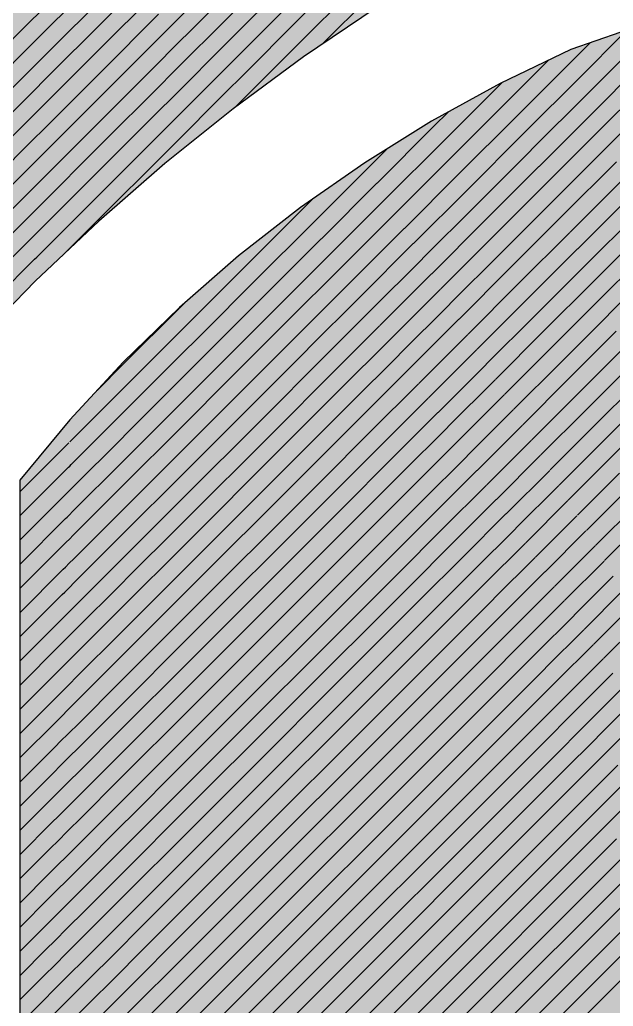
# Model space of a CAD drawing. Extents: x -15895 to 12929, y -2522 to 15173.
# Drawn here: x -8914.06 to -8905.39, y 11135.87 to 11150.28 of the extents above; entities that cross this region are included whole.
import ezdxf

# ---------------------------------------------------------------- set-up
doc = ezdxf.new("R2010")
doc.units = 0
doc.layers.add('MTH-CARIMBO-TXT1', color=1, linetype='Continuous')

msp = doc.modelspace()

# ---------------------------------------------------------------- linework, layer by layer
at = {"layer": 'MTH-CARIMBO-TXT1', "linetype": 'Continuous'}
for p, q in [((-8912.863, 11150.239), (-8912.062, 11151.04)), ((-8911.826, 11150.215), (-8910.951, 11151.091)), ((-8910.826, 11150.155), (-8909.864, 11151.116)), ((-8909.907, 11150.013), (-8908.879, 11151.041)), ((-8913.593, 11150.216), (-8912.852, 11150.957)), ((-8911.848, 11149.84), (-8910.95, 11150.738)), ((-8910.866, 11149.761), (-8909.879, 11150.749)), ((-8913.932, 11150.231), (-8913.569, 11150.594)), ((-8913.618, 11149.838), (-8912.858, 11150.598)), ((-8912.869, 11149.88), (-8912.048, 11150.7)), ((-8909.644, 11149.923), (-8908.867, 11150.7)), ((-8912.874, 11149.52), (-8912.034, 11150.361)), ((-8911.87, 11149.465), (-8910.95, 11150.385)), ((-8910.907, 11149.367), (-8909.893, 11150.381)), ((-8914.641, 11149.522), (-8913.932, 11150.231)), ((-8913.923, 11149.886), (-8913.593, 11150.216)), ((-8913.642, 11149.46), (-8912.863, 11150.239)), ((-8912.02, 11150.021), (-8911.826, 11150.215)), ((-8910.949, 11150.032), (-8910.826, 11150.155)), ((-8912.88, 11149.161), (-8912.02, 11150.021)), ((-8911.891, 11149.089), (-8910.949, 11150.032)), ((-8910.924, 11148.996), (-8909.907, 11150.013)), ((-8905.86, 11149.464), (-8905.268, 11150.056)), ((-8914.649, 11149.16), (-8913.923, 11149.886)), ((-8913.667, 11149.082), (-8912.869, 11149.88)), ((-8905.962, 11149.716), (-8905.732, 11149.946)), ((-8913.914, 11149.541), (-8913.618, 11149.838)), ((-8912.006, 11149.682), (-8911.848, 11149.84)), ((-8910.948, 11149.679), (-8910.866, 11149.761)), ((-8905.758, 11149.213), (-8905.173, 11149.797)), ((-8912.885, 11148.802), (-8912.006, 11149.682)), ((-8911.913, 11148.714), (-8910.948, 11149.679)), ((-8906.93, 11149.101), (-8906.34, 11149.691)), ((-8906.817, 11148.86), (-8905.962, 11149.716)), ((-8914.657, 11148.799), (-8913.914, 11149.541)), ((-8913.906, 11149.196), (-8913.642, 11149.46)), ((-8913.691, 11148.704), (-8912.874, 11149.52)), ((-8911.992, 11149.342), (-8911.87, 11149.465)), ((-8906.704, 11148.62), (-8905.86, 11149.464)), ((-8905.656, 11148.961), (-8905.079, 11149.538)), ((-8912.891, 11148.443), (-8911.992, 11149.342)), ((-8911.935, 11148.339), (-8910.948, 11149.326)), ((-8910.948, 11149.326), (-8910.907, 11149.367)), ((-8907.89, 11148.495), (-8907.043, 11149.341)), ((-8907.043, 11149.341), (-8907.023, 11149.362)), ((-8914.665, 11148.437), (-8913.906, 11149.196)), ((-8913.716, 11148.326), (-8912.88, 11149.161)), ((-8906.591, 11148.379), (-8905.758, 11149.213)), ((-8905.553, 11148.71), (-8904.984, 11149.279)), ((-8913.897, 11148.852), (-8913.667, 11149.082)), ((-8912.897, 11148.084), (-8911.978, 11149.003)), ((-8911.978, 11149.003), (-8911.891, 11149.089)), ((-8907.767, 11148.264), (-8906.93, 11149.101)), ((-8905.451, 11148.458), (-8904.89, 11149.02)), ((-8908.013, 11148.725), (-8907.805, 11148.933)), ((-8907.643, 11148.034), (-8906.818, 11148.86)), ((-8906.478, 11148.138), (-8905.656, 11148.961)), ((-8914.673, 11148.076), (-8913.897, 11148.852)), ((-8913.74, 11147.948), (-8912.885, 11148.802)), ((-8911.964, 11148.663), (-8911.913, 11148.714)), ((-8908.844, 11147.894), (-8908.013, 11148.725)), ((-8913.888, 11148.507), (-8913.691, 11148.704)), ((-8912.902, 11147.725), (-8911.964, 11148.663)), ((-8907.52, 11147.803), (-8906.705, 11148.619)), ((-8906.365, 11147.898), (-8905.553, 11148.71)), ((-8914.681, 11147.714), (-8913.888, 11148.507)), ((-8913.765, 11147.57), (-8912.891, 11148.443)), ((-8908.711, 11147.673), (-8907.89, 11148.495)), ((-8906.252, 11147.657), (-8905.451, 11148.458)), ((-8913.879, 11148.162), (-8913.716, 11148.326)), ((-8912.908, 11147.366), (-8911.95, 11148.323)), ((-8911.95, 11148.323), (-8911.935, 11148.339)), ((-8908.977, 11148.114), (-8908.694, 11148.398)), ((-8907.397, 11147.573), (-8906.592, 11148.378)), ((-8914.689, 11147.353), (-8913.879, 11148.162)), ((-8908.578, 11147.453), (-8907.767, 11148.264)), ((-8907.274, 11147.343), (-8906.479, 11148.138)), ((-8906.139, 11147.417), (-8905.349, 11148.207)), ((-8913.789, 11147.192), (-8912.897, 11148.084)), ((-8909.799, 11147.292), (-8908.977, 11148.114)), ((-8908.445, 11147.232), (-8907.643, 11148.034)), ((-8913.871, 11147.817), (-8913.74, 11147.948)), ((-8909.657, 11147.081), (-8908.845, 11147.894)), ((-8907.151, 11147.112), (-8906.366, 11147.897)), ((-8906.026, 11147.176), (-8905.247, 11147.955)), ((-8914.697, 11146.991), (-8913.871, 11147.817)), ((-8913.814, 11146.814), (-8912.902, 11147.725)), ((-8908.312, 11147.012), (-8907.52, 11147.803)), ((-8905.914, 11146.935), (-8905.145, 11147.704)), ((-8913.862, 11147.472), (-8913.765, 11147.57)), ((-8909.942, 11147.504), (-8909.784, 11147.661)), ((-8909.515, 11146.869), (-8908.712, 11147.673)), ((-8908.179, 11146.791), (-8907.397, 11147.573)), ((-8907.028, 11146.882), (-8906.253, 11147.656)), ((-8914.705, 11146.63), (-8913.862, 11147.472)), ((-8910.759, 11146.686), (-8909.942, 11147.504)), ((-8909.373, 11146.658), (-8908.579, 11147.452)), ((-8906.905, 11146.651), (-8906.14, 11147.416)), ((-8905.801, 11146.695), (-8905.043, 11147.452)), ((-8913.411, 11146.863), (-8912.908, 11147.366)), ((-8910.608, 11146.484), (-8909.8, 11147.292)), ((-8908.046, 11146.57), (-8907.274, 11147.343)), ((-8914.712, 11146.268), (-8913.853, 11147.127)), ((-8913.853, 11147.127), (-8913.789, 11147.192)), ((-8909.231, 11146.446), (-8908.446, 11147.231)), ((-8906.782, 11146.421), (-8906.028, 11147.175)), ((-8905.688, 11146.454), (-8904.941, 11147.201)), ((-8910.457, 11146.281), (-8909.658, 11147.08)), ((-8909.089, 11146.235), (-8908.314, 11147.01)), ((-8907.913, 11146.35), (-8907.151, 11147.112)), ((-8910.306, 11146.078), (-8909.516, 11146.869)), ((-8907.78, 11146.129), (-8907.028, 11146.882)), ((-8906.659, 11146.19), (-8905.915, 11146.934)), ((-8905.575, 11146.214), (-8904.839, 11146.949)), ((-8914.72, 11145.907), (-8913.845, 11146.782)), ((-8913.845, 11146.782), (-8913.814, 11146.814)), ((-8908.947, 11146.023), (-8908.181, 11146.789)), ((-8906.536, 11145.96), (-8905.802, 11146.694)), ((-8905.462, 11145.973), (-8904.737, 11146.698)), ((-8911.566, 11145.879), (-8910.759, 11146.686)), ((-8910.155, 11145.876), (-8909.374, 11146.657)), ((-8908.805, 11145.812), (-8908.048, 11146.568)), ((-8907.647, 11145.909), (-8906.905, 11146.651)), ((-8911.407, 11145.685), (-8910.608, 11146.484)), ((-8910.004, 11145.673), (-8909.232, 11146.446)), ((-8907.514, 11145.688), (-8906.782, 11146.421)), ((-8906.413, 11145.729), (-8905.689, 11146.453)), ((-8911.247, 11145.491), (-8910.457, 11146.281)), ((-8908.663, 11145.601), (-8907.916, 11146.347)), ((-8911.726, 11146.073), (-8911.671, 11146.128)), ((-8909.853, 11145.471), (-8909.09, 11146.234)), ((-8908.521, 11145.389), (-8907.783, 11146.127)), ((-8907.381, 11145.468), (-8906.659, 11146.19)), ((-8906.29, 11145.499), (-8905.576, 11146.212)), ((-8912.55, 11145.248), (-8911.729, 11146.069)), ((-8911.088, 11145.297), (-8910.306, 11146.078)), ((-8909.702, 11145.268), (-8908.948, 11146.022)), ((-8911.733, 11145.712), (-8911.566, 11145.879)), ((-8910.928, 11145.103), (-8910.155, 11145.876)), ((-8908.378, 11145.178), (-8907.65, 11145.906)), ((-8907.248, 11145.247), (-8906.536, 11145.96)), ((-8906.167, 11145.268), (-8905.463, 11145.972)), ((-8912.541, 11144.905), (-8911.733, 11145.712)), ((-8911.737, 11145.354), (-8911.407, 11145.685)), ((-8909.551, 11145.065), (-8908.806, 11145.811)), ((-8908.236, 11144.966), (-8907.518, 11145.685)), ((-8907.115, 11145.026), (-8906.413, 11145.729)), ((-8906.044, 11145.038), (-8905.35, 11145.731)), ((-8910.769, 11144.908), (-8910.004, 11145.673)), ((-8909.401, 11144.863), (-8908.664, 11145.599)), ((-8911.741, 11144.997), (-8911.247, 11145.491)), ((-8910.609, 11144.714), (-8909.854, 11145.47)), ((-8908.094, 11144.755), (-8907.385, 11145.464)), ((-8906.982, 11144.806), (-8906.29, 11145.499)), ((-8905.921, 11144.807), (-8905.238, 11145.49)), ((-8912.531, 11144.561), (-8911.737, 11145.354)), ((-8911.745, 11144.639), (-8911.088, 11145.297)), ((-8910.45, 11144.52), (-8909.703, 11145.268)), ((-8909.25, 11144.66), (-8908.522, 11145.387)), ((-8906.849, 11144.585), (-8906.167, 11145.268)), ((-8912.933, 11144.866), (-8912.552, 11145.247)), ((-8909.099, 11144.457), (-8908.38, 11145.176)), ((-8907.952, 11144.543), (-8907.252, 11145.243)), ((-8905.797, 11144.577), (-8905.125, 11145.249)), ((-8912.521, 11144.217), (-8911.741, 11144.997)), ((-8911.749, 11144.282), (-8910.928, 11145.103)), ((-8910.29, 11144.326), (-8909.552, 11145.065)), ((-8908.948, 11144.255), (-8908.238, 11144.964)), ((-8907.81, 11144.332), (-8907.12, 11145.022)), ((-8906.716, 11144.365), (-8906.044, 11145.038)), ((-8905.674, 11144.346), (-8905.012, 11145.009)), ((-8913.32, 11144.125), (-8912.555, 11144.89)), ((-8912.555, 11144.89), (-8912.541, 11144.905)), ((-8911.753, 11143.924), (-8910.769, 11144.908)), ((-8910.131, 11144.132), (-8909.401, 11144.862)), ((-8911.757, 11143.566), (-8910.609, 11144.714)), ((-8908.797, 11144.052), (-8908.096, 11144.753)), ((-8907.668, 11144.12), (-8906.987, 11144.801)), ((-8906.584, 11144.144), (-8905.921, 11144.807)), ((-8905.551, 11144.116), (-8904.899, 11144.768)), ((-8913.31, 11143.781), (-8912.559, 11144.532)), ((-8912.559, 11144.532), (-8912.531, 11144.561)), ((-8912.512, 11143.873), (-8911.745, 11144.639)), ((-8909.971, 11143.938), (-8909.25, 11144.66)), ((-8908.646, 11143.849), (-8907.954, 11144.541)), ((-8907.526, 11143.909), (-8906.854, 11144.581)), ((-8906.451, 11143.924), (-8905.797, 11144.577)), ((-8911.761, 11143.209), (-8910.45, 11144.52)), ((-8909.812, 11143.744), (-8909.099, 11144.457)), ((-8905.428, 11143.885), (-8904.786, 11144.527)), ((-8912.502, 11143.529), (-8911.749, 11144.282)), ((-8911.765, 11142.851), (-8910.29, 11144.326)), ((-8909.652, 11143.55), (-8908.948, 11144.254)), ((-8908.495, 11143.647), (-8907.812, 11144.329)), ((-8907.384, 11143.697), (-8906.721, 11144.36)), ((-8906.318, 11143.703), (-8905.674, 11144.346)), ((-8914.061, 11143.384), (-8913.344, 11144.101)), ((-8913.331, 11144.115), (-8913.32, 11144.125)), ((-8913.3, 11143.438), (-8912.563, 11144.175)), ((-8912.563, 11144.175), (-8912.521, 11144.217)), ((-8911.769, 11142.494), (-8910.131, 11144.132)), ((-8908.344, 11143.444), (-8907.671, 11144.118)), ((-8907.242, 11143.486), (-8906.589, 11144.139)), ((-8906.185, 11143.482), (-8905.551, 11144.116)), ((-8909.493, 11143.356), (-8908.797, 11144.052)), ((-8913.29, 11143.094), (-8912.567, 11143.817)), ((-8912.567, 11143.817), (-8912.512, 11143.873)), ((-8912.492, 11143.185), (-8911.753, 11143.924)), ((-8911.773, 11142.136), (-8909.971, 11143.938)), ((-8909.333, 11143.162), (-8908.647, 11143.849)), ((-8908.193, 11143.241), (-8907.529, 11143.906)), ((-8907.1, 11143.274), (-8906.456, 11143.918)), ((-8906.052, 11143.262), (-8905.428, 11143.885)), ((-8914.061, 11143.031), (-8913.36, 11143.732)), ((-8913.36, 11143.732), (-8913.35, 11143.742)), ((-8913.35, 11143.742), (-8913.332, 11143.759)), ((-8913.332, 11143.759), (-8913.31, 11143.781)), ((-8911.777, 11141.779), (-8909.812, 11143.744)), ((-8908.042, 11143.039), (-8907.387, 11143.695)), ((-8906.958, 11143.063), (-8906.323, 11143.697)), ((-8912.571, 11143.46), (-8912.502, 11143.529)), ((-8912.483, 11142.841), (-8911.757, 11143.566)), ((-8911.781, 11141.421), (-8909.652, 11143.55)), ((-8909.174, 11142.968), (-8908.496, 11143.646)), ((-8905.919, 11143.041), (-8905.305, 11143.655)), ((-8913.376, 11143.362), (-8913.361, 11143.377)), ((-8913.361, 11143.377), (-8913.334, 11143.404)), ((-8913.334, 11143.404), (-8913.3, 11143.438)), ((-8913.28, 11142.751), (-8912.571, 11143.46)), ((-8909.014, 11142.774), (-8908.345, 11143.444)), ((-8907.891, 11142.836), (-8907.245, 11143.483)), ((-8906.815, 11142.852), (-8906.191, 11143.476)), ((-8905.786, 11142.821), (-8905.182, 11143.424)), ((-8914.061, 11142.677), (-8913.376, 11143.362)), ((-8911.785, 11141.064), (-8909.493, 11143.356)), ((-8908.855, 11142.58), (-8908.194, 11143.241)), ((-8907.741, 11142.634), (-8907.103, 11143.271)), ((-8906.673, 11142.64), (-8906.058, 11143.255)), ((-8913.336, 11143.049), (-8913.29, 11143.094)), ((-8913.271, 11142.407), (-8912.575, 11143.102)), ((-8912.575, 11143.102), (-8912.492, 11143.185)), ((-8912.473, 11142.497), (-8911.761, 11143.209)), ((-8911.789, 11140.706), (-8909.333, 11143.162)), ((-8905.653, 11142.6), (-8905.059, 11143.194)), ((-8914.061, 11142.324), (-8913.393, 11142.992)), ((-8913.393, 11142.992), (-8913.371, 11143.013)), ((-8913.371, 11143.013), (-8913.336, 11143.049)), ((-8911.793, 11140.348), (-8909.174, 11142.968)), ((-8908.695, 11142.386), (-8908.043, 11143.038)), ((-8907.59, 11142.431), (-8906.961, 11143.06)), ((-8906.531, 11142.429), (-8905.925, 11143.035)), ((-8905.52, 11142.38), (-8904.936, 11142.963)), ((-8912.579, 11142.745), (-8912.483, 11142.841)), ((-8912.463, 11142.154), (-8911.765, 11142.851)), ((-8908.536, 11142.192), (-8907.892, 11142.836)), ((-8907.439, 11142.228), (-8906.819, 11142.848)), ((-8906.389, 11142.217), (-8905.793, 11142.814)), ((-8913.382, 11142.649), (-8913.337, 11142.694)), ((-8913.337, 11142.694), (-8913.28, 11142.751)), ((-8913.261, 11142.063), (-8912.579, 11142.745)), ((-8911.797, 11139.991), (-8909.014, 11142.774)), ((-8914.061, 11141.97), (-8913.409, 11142.622)), ((-8913.409, 11142.622), (-8913.382, 11142.649)), ((-8911.801, 11139.633), (-8908.855, 11142.58)), ((-8908.376, 11141.998), (-8907.741, 11142.633)), ((-8907.288, 11142.026), (-8906.677, 11142.636)), ((-8906.247, 11142.006), (-8905.66, 11142.593)), ((-8913.339, 11142.339), (-8913.271, 11142.407)), ((-8913.251, 11141.72), (-8912.583, 11142.387)), ((-8912.583, 11142.387), (-8912.473, 11142.497)), ((-8912.453, 11141.81), (-8911.769, 11142.494)), ((-8911.805, 11139.276), (-8908.695, 11142.386)), ((-8908.217, 11141.804), (-8907.59, 11142.43)), ((-8907.137, 11141.823), (-8906.535, 11142.425)), ((-8906.105, 11141.794), (-8905.527, 11142.372)), ((-8914.061, 11141.616), (-8913.425, 11142.252)), ((-8913.425, 11142.252), (-8913.393, 11142.284)), ((-8913.393, 11142.284), (-8913.339, 11142.339)), ((-8908.058, 11141.61), (-8907.439, 11142.228)), ((-8912.587, 11142.03), (-8912.463, 11142.154)), ((-8912.444, 11141.466), (-8911.773, 11142.136)), ((-8911.81, 11138.918), (-8908.536, 11142.192)), ((-8906.986, 11141.62), (-8906.393, 11142.213)), ((-8905.963, 11141.583), (-8905.395, 11142.151)), ((-8913.404, 11141.92), (-8913.34, 11141.983)), ((-8913.34, 11141.983), (-8913.261, 11142.063)), ((-8913.241, 11141.376), (-8912.587, 11142.03)), ((-8911.814, 11138.561), (-8908.376, 11141.998)), ((-8907.898, 11141.415), (-8907.289, 11142.025)), ((-8906.835, 11141.418), (-8906.251, 11142.002)), ((-8914.061, 11141.263), (-8913.441, 11141.883)), ((-8913.441, 11141.883), (-8913.404, 11141.92)), ((-8912.591, 11141.672), (-8912.453, 11141.81)), ((-8911.818, 11138.203), (-8908.217, 11141.804)), ((-8907.739, 11141.221), (-8907.138, 11141.822)), ((-8905.821, 11141.371), (-8905.262, 11141.93)), ((-8913.342, 11141.628), (-8913.251, 11141.72)), ((-8913.231, 11141.032), (-8912.591, 11141.672)), ((-8912.434, 11141.122), (-8911.777, 11141.779)), ((-8906.684, 11141.215), (-8906.109, 11141.79)), ((-8905.679, 11141.16), (-8905.129, 11141.709)), ((-8914.061, 11140.909), (-8913.458, 11141.513)), ((-8913.458, 11141.513), (-8913.415, 11141.556)), ((-8913.415, 11141.556), (-8913.342, 11141.628)), ((-8911.822, 11137.845), (-8908.058, 11141.61)), ((-8907.579, 11141.027), (-8906.987, 11141.62)), ((-8906.533, 11141.012), (-8905.967, 11141.578)), ((-8913.344, 11141.273), (-8913.241, 11141.376)), ((-8912.595, 11141.315), (-8912.444, 11141.466)), ((-8912.424, 11140.778), (-8911.781, 11141.421)), ((-8911.826, 11137.488), (-8907.898, 11141.415)), ((-8907.42, 11140.833), (-8906.836, 11141.417)), ((-8906.382, 11140.81), (-8905.825, 11141.367)), ((-8905.537, 11140.948), (-8904.996, 11141.489)), ((-8913.426, 11141.191), (-8913.344, 11141.273)), ((-8913.221, 11140.689), (-8912.595, 11141.315)), ((-8911.83, 11137.13), (-8907.739, 11141.221)), ((-8914.061, 11140.556), (-8913.474, 11141.143)), ((-8913.474, 11141.143), (-8913.426, 11141.191)), ((-8912.599, 11140.957), (-8912.434, 11141.122)), ((-8907.26, 11140.639), (-8906.685, 11141.214)), ((-8906.231, 11140.607), (-8905.683, 11141.155)), ((-8913.345, 11140.918), (-8913.231, 11141.032)), ((-8913.211, 11140.345), (-8912.599, 11140.957)), ((-8912.415, 11140.434), (-8911.785, 11141.064)), ((-8911.834, 11136.773), (-8907.579, 11141.027)), ((-8907.101, 11140.445), (-8906.534, 11141.011)), ((-8906.081, 11140.405), (-8905.541, 11140.944)), ((-8913.49, 11140.773), (-8913.436, 11140.827)), ((-8913.436, 11140.827), (-8913.345, 11140.918)), ((-8911.838, 11136.415), (-8907.42, 11140.833)), ((-8906.941, 11140.251), (-8906.383, 11140.809)), ((-8914.061, 11140.202), (-8913.49, 11140.773)), ((-8913.347, 11140.563), (-8913.221, 11140.689)), ((-8912.603, 11140.6), (-8912.424, 11140.778)), ((-8912.405, 11140.09), (-8911.789, 11140.706)), ((-8911.842, 11136.058), (-8907.26, 11140.639)), ((-8905.93, 11140.202), (-8905.4, 11140.732)), ((-8913.447, 11140.463), (-8913.347, 11140.563)), ((-8913.201, 11140.001), (-8912.603, 11140.6)), ((-8906.782, 11140.057), (-8906.232, 11140.606)), ((-8905.779, 11139.999), (-8905.258, 11140.52)), ((-8914.061, 11139.849), (-8913.506, 11140.403)), ((-8913.506, 11140.403), (-8913.447, 11140.463)), ((-8912.607, 11140.242), (-8912.415, 11140.434)), ((-8911.846, 11135.7), (-8907.101, 11140.445)), ((-8906.622, 11139.863), (-8906.082, 11140.403)), ((-8913.458, 11140.098), (-8913.349, 11140.208)), ((-8913.349, 11140.208), (-8913.211, 11140.345)), ((-8913.191, 11139.658), (-8912.607, 11140.242)), ((-8912.395, 11139.747), (-8911.793, 11140.348)), ((-8911.85, 11135.343), (-8906.941, 11140.251)), ((-8905.628, 11139.797), (-8905.116, 11140.309)), ((-8913.522, 11140.034), (-8913.458, 11140.098)), ((-8912.611, 11139.885), (-8912.405, 11140.09)), ((-8906.463, 11139.669), (-8905.931, 11140.201)), ((-8905.477, 11139.594), (-8904.974, 11140.097)), ((-8914.061, 11139.495), (-8913.522, 11140.034)), ((-8913.35, 11139.852), (-8913.201, 11140.001)), ((-8912.386, 11139.403), (-8911.797, 11139.991)), ((-8911.854, 11134.985), (-8906.782, 11140.057)), ((-8906.303, 11139.475), (-8905.78, 11139.998)), ((-8913.469, 11139.734), (-8913.35, 11139.852)), ((-8913.181, 11139.314), (-8912.611, 11139.885)), ((-8911.858, 11134.627), (-8906.622, 11139.863)), ((-8906.144, 11139.281), (-8905.629, 11139.795)), ((-8914.061, 11139.142), (-8913.539, 11139.664)), ((-8913.539, 11139.664), (-8913.469, 11139.734)), ((-8913.352, 11139.497), (-8913.191, 11139.658)), ((-8912.615, 11139.527), (-8912.395, 11139.747)), ((-8912.376, 11139.059), (-8911.801, 11139.633)), ((-8911.862, 11134.27), (-8906.463, 11139.669)), ((-8913.48, 11139.369), (-8913.352, 11139.497)), ((-8913.171, 11138.971), (-8912.615, 11139.527)), ((-8905.984, 11139.087), (-8905.478, 11139.593)), ((-8913.555, 11139.294), (-8913.48, 11139.369)), ((-8912.619, 11139.17), (-8912.386, 11139.403)), ((-8911.866, 11133.912), (-8906.303, 11139.475)), ((-8905.825, 11138.893), (-8905.327, 11139.39)), ((-8914.061, 11138.788), (-8913.555, 11139.294)), ((-8913.354, 11139.142), (-8913.181, 11139.314)), ((-8912.366, 11138.715), (-8911.805, 11139.276)), ((-8911.87, 11133.555), (-8906.144, 11139.281)), ((-8913.49, 11139.005), (-8913.354, 11139.142)), ((-8913.161, 11138.627), (-8912.619, 11139.17)), ((-8912.623, 11138.812), (-8912.376, 11139.059)), ((-8911.874, 11133.197), (-8905.984, 11139.087)), ((-8905.665, 11138.699), (-8905.176, 11139.187)), ((-8914.061, 11138.435), (-8913.571, 11138.924)), ((-8913.571, 11138.924), (-8913.49, 11139.005)), ((-8913.355, 11138.787), (-8913.171, 11138.971)), ((-8912.357, 11138.371), (-8911.81, 11138.918)), ((-8905.506, 11138.505), (-8905.025, 11138.985)), ((-8913.501, 11138.641), (-8913.355, 11138.787)), ((-8913.151, 11138.283), (-8912.623, 11138.812)), ((-8911.878, 11132.84), (-8905.825, 11138.893)), ((-8913.587, 11138.555), (-8913.501, 11138.641)), ((-8913.357, 11138.432), (-8913.161, 11138.627)), ((-8912.627, 11138.455), (-8912.366, 11138.715)), ((-8911.882, 11132.482), (-8905.665, 11138.699)), ((-8914.061, 11138.081), (-8913.587, 11138.555)), ((-8912.347, 11138.027), (-8911.814, 11138.561)), ((-8911.886, 11132.125), (-8905.506, 11138.505)), ((-8913.512, 11138.276), (-8913.357, 11138.432)), ((-8913.142, 11137.94), (-8912.627, 11138.455)), ((-8912.631, 11138.097), (-8912.357, 11138.371)), ((-8913.604, 11138.185), (-8913.512, 11138.276)), ((-8913.358, 11138.076), (-8913.151, 11138.283)), ((-8912.337, 11137.683), (-8911.818, 11138.203)), ((-8911.89, 11131.767), (-8905.346, 11138.311)), ((-8914.061, 11137.727), (-8913.604, 11138.185)), ((-8913.523, 11137.912), (-8913.358, 11138.076)), ((-8913.132, 11137.596), (-8912.631, 11138.097)), ((-8911.894, 11131.409), (-8905.187, 11138.116)), ((-8913.62, 11137.815), (-8913.523, 11137.912)), ((-8913.36, 11137.721), (-8913.142, 11137.94)), ((-8912.635, 11137.74), (-8912.347, 11138.027)), ((-8911.898, 11131.052), (-8905.027, 11137.922)), ((-8914.061, 11137.374), (-8913.62, 11137.815)), ((-8912.328, 11137.339), (-8911.822, 11137.845)), ((-8913.534, 11137.548), (-8913.36, 11137.721)), ((-8913.122, 11137.252), (-8912.635, 11137.74)), ((-8912.639, 11137.382), (-8912.337, 11137.683)), ((-8911.902, 11130.694), (-8904.868, 11137.728)), ((-8913.636, 11137.445), (-8913.534, 11137.548)), ((-8913.362, 11137.366), (-8913.132, 11137.596)), ((-8912.318, 11136.996), (-8911.826, 11137.488)), ((-8911.906, 11130.337), (-8904.708, 11137.534)), ((-8914.061, 11137.02), (-8913.636, 11137.445)), ((-8913.544, 11137.183), (-8913.362, 11137.366)), ((-8913.112, 11136.909), (-8912.639, 11137.382)), ((-8912.643, 11137.024), (-8912.328, 11137.339)), ((-8911.91, 11129.979), (-8904.549, 11137.34)), ((-8913.652, 11137.075), (-8913.544, 11137.183)), ((-8913.363, 11137.011), (-8913.122, 11137.252)), ((-8914.061, 11136.667), (-8913.652, 11137.075)), ((-8912.308, 11136.652), (-8911.83, 11137.13)), ((-8911.914, 11129.622), (-8904.389, 11137.146)), ((-8913.555, 11136.819), (-8913.363, 11137.011)), ((-8913.365, 11136.656), (-8913.112, 11136.909)), ((-8913.102, 11136.565), (-8912.643, 11137.024)), ((-8912.646, 11136.667), (-8912.318, 11136.996)), ((-8913.669, 11136.706), (-8913.555, 11136.819)), ((-8912.299, 11136.308), (-8911.834, 11136.773)), ((-8914.061, 11136.313), (-8913.669, 11136.706)), ((-8913.566, 11136.454), (-8913.365, 11136.656)), ((-8913.092, 11136.222), (-8912.646, 11136.667)), ((-8912.65, 11136.309), (-8912.308, 11136.652)), ((-8913.367, 11136.3), (-8913.102, 11136.565)), ((-8914.061, 11135.96), (-8913.685, 11136.336)), ((-8913.685, 11136.336), (-8913.566, 11136.454)), ((-8912.289, 11135.964), (-8911.838, 11136.415)), ((-8913.577, 11136.09), (-8913.367, 11136.3)), ((-8913.368, 11135.945), (-8913.092, 11136.222)), ((-8913.082, 11135.878), (-8912.65, 11136.309)), ((-8912.654, 11135.952), (-8912.299, 11136.308)), ((-8913.701, 11135.966), (-8913.577, 11136.09)), ((-8912.279, 11135.62), (-8911.842, 11136.058)), ((-8914.061, 11135.606), (-8913.701, 11135.966)), ((-8913.588, 11135.726), (-8913.368, 11135.945)), ((-8913.072, 11135.534), (-8912.654, 11135.952)), ((-8912.658, 11135.594), (-8912.289, 11135.964)), ((-8913.37, 11135.59), (-8913.082, 11135.878))]:
    msp.add_line(p, q, dxfattribs=at)
for points in [[(-8908.858, 11150.454), (-8909.918, 11149.738), (-8910.947, 11148.979), (-8911.944, 11148.179), (-8912.908, 11147.339), (-8913.837, 11146.46), (-8914.728, 11145.544)], [(-8898.376, 11131.283), (-8898.376, 11144.755), (-8898.43, 11145.528), (-8898.592, 11146.285), (-8898.858, 11147.012), (-8899.224, 11147.695), (-8899.681, 11148.32), (-8900.221, 11148.875), (-8900.833, 11149.349), (-8901.506, 11149.732), (-8902.226, 11150.018), (-8902.978, 11150.2), (-8903.749, 11150.275), (-8904.523, 11150.242), (-8905.284, 11150.101), (-8906.015, 11149.848)], [(-8906.015, 11149.848), (-8907.047, 11149.35), (-8908.051, 11148.798), (-8909.024, 11148.192), (-8909.963, 11147.536), (-8910.866, 11146.83), (-8911.729, 11146.077), (-8912.551, 11145.279), (-8913.329, 11144.437), (-8914.061, 11143.556), (-8914.061, 11127.766)]]:
    msp.add_lwpolyline(points, dxfattribs=at)
for points in [[(-8914.728, 11145.544), (-8914.303, 11164.942), (-8913.837, 11146.46)], [(-8914.303, 11164.942), (-8912.637, 11164.995), (-8913.837, 11146.46)], [(-8912.637, 11164.995), (-8912.908, 11147.339), (-8913.837, 11146.46)], [(-8912.908, 11147.339), (-8912.637, 11164.995), (-8911.944, 11148.179)], [(-8912.637, 11164.995), (-8910.976, 11164.844), (-8911.944, 11148.179)], [(-8911.944, 11148.179), (-8910.976, 11164.844), (-8910.947, 11148.979)], [(-8910.976, 11164.844), (-8909.347, 11164.493), (-8910.947, 11148.979)], [(-8910.947, 11148.979), (-8909.347, 11164.493), (-8909.918, 11149.738)], [(-8909.347, 11164.493), (-8908.858, 11150.454), (-8909.918, 11149.738)], [(-8905.284, 11150.101), (-8906.015, 11149.848), (-8897.964, 11130.006)], [(-8907.047, 11149.35), (-8897.964, 11130.006), (-8906.015, 11149.848)], [(-8907.047, 11149.35), (-8908.051, 11148.798), (-8897.69, 11129.393)], [(-8907.047, 11149.35), (-8897.69, 11129.393), (-8897.964, 11130.006)], [(-8909.024, 11148.192), (-8897.69, 11129.393), (-8908.051, 11148.798)], [(-8909.963, 11147.536), (-8897.374, 11128.801), (-8909.024, 11148.192)], [(-8897.374, 11128.801), (-8897.69, 11129.393), (-8909.024, 11148.192)], [(-8910.866, 11146.83), (-8897.016, 11128.232), (-8909.963, 11147.536)], [(-8897.016, 11128.232), (-8897.374, 11128.801), (-8909.963, 11147.536)], [(-8911.729, 11146.077), (-8896.618, 11127.691), (-8910.866, 11146.83)], [(-8896.618, 11127.691), (-8897.016, 11128.232), (-8910.866, 11146.83)], [(-8912.551, 11145.279), (-8911.97, 11124.629), (-8911.729, 11146.077)], [(-8911.97, 11124.629), (-8896.618, 11127.691), (-8911.729, 11146.077)], [(-8913.329, 11144.437), (-8912.773, 11125.19), (-8912.551, 11145.279)], [(-8912.773, 11125.19), (-8911.97, 11124.629), (-8912.551, 11145.279)], [(-8914.061, 11143.556), (-8914.061, 11127.766), (-8913.329, 11144.437)], [(-8914.061, 11127.766), (-8913.852, 11126.808), (-8913.329, 11144.437)], [(-8913.852, 11126.808), (-8913.414, 11125.931), (-8913.329, 11144.437)], [(-8913.414, 11125.931), (-8912.773, 11125.19), (-8913.329, 11144.437)]]:
    msp.add_solid(points, dxfattribs=at)

doc.saveas('drawing.dxf')
